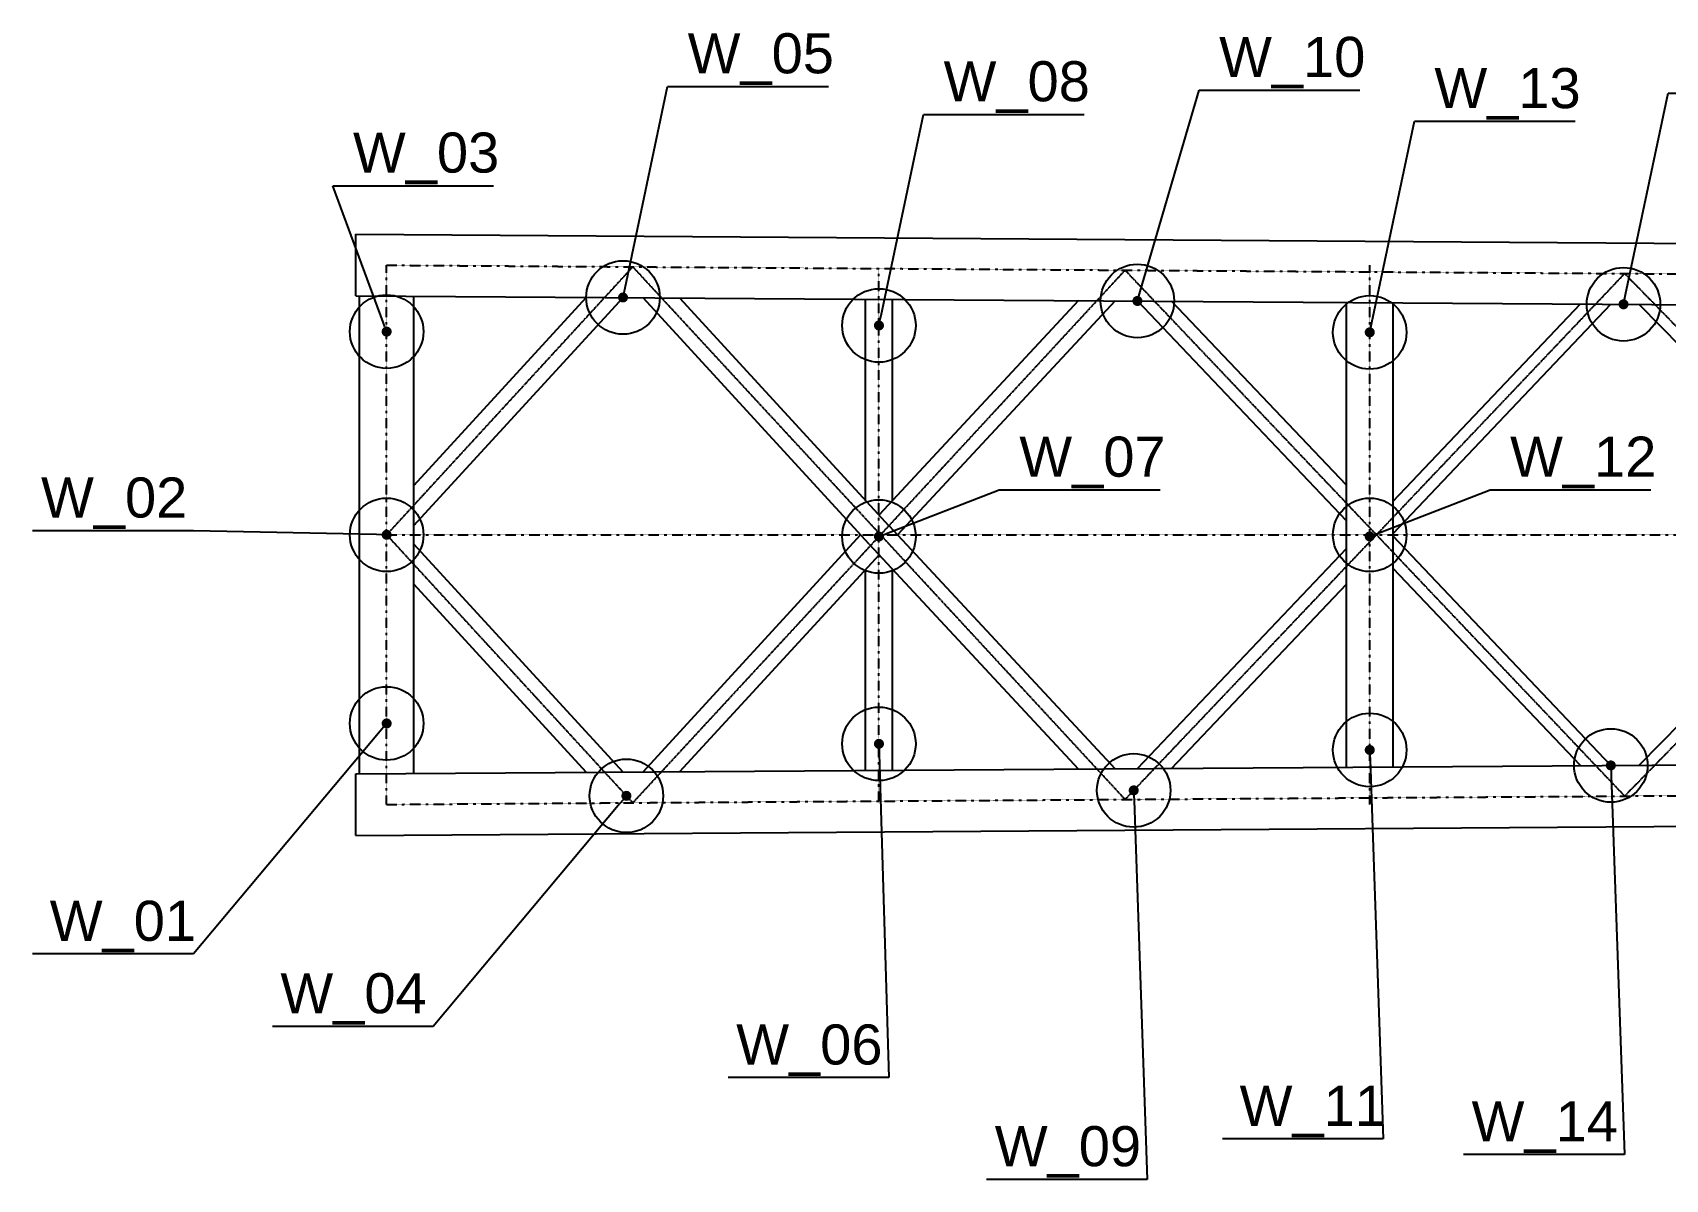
# Model space of a CAD drawing. Header units: metres. Extents: x 11 to 152679, y -40 to 137873.
# Drawn here: x 21014 to 34301, y 11938 to 21273 of the extents above; entities that cross this region are included whole.
import ezdxf
from ezdxf import colors
from ezdxf.entities.mleader import LeaderData, LeaderLine
from ezdxf.math import Vec2, Vec3

# ---------------------------------------------------------------- set-up
doc = ezdxf.new("R2010")
doc.units = ezdxf.units.M
doc.linetypes.add('ASSI', pattern=[0.8, 0.4, -0.2, 0, -0.2])
for name, color, linetype in [('Assi', 6, 'ASSI'), ('CA3', 6, 'Continuous'), ('Scritte 0.2mm', 4, 'Continuous')]:
    doc.layers.add(name, color=color, linetype=linetype)
doc.styles.add('Interprogetti Swis', font='swissl.ttf')

# ---------------------------------------------------------------- blocks, each defined once
blk = doc.blocks.new('_Dot')
at = {"color": 0, "linetype": 'ByBlock', "lineweight": -2}
blk.add_line((-0.5, 0), (-1, 0), dxfattribs=at)
at = {"color": 0, "linetype": 'ByBlock', "const_width": 0.5}
blk.add_lwpolyline([(-0.25, 0, 1), (0.25, 0, 1)], format="xyb", close=True, dxfattribs=at)

msp = doc.modelspace()

# ---------------------------------------------------------------- linework, layer by layer
for centre in [(25818.3323, 19116.5518), (30004.2147, 19088.1741), (33960.2656, 19061.358), (23895.0561, 18838.4892), (27901.0561, 18888.7674), (31895.0561, 18832.8265), (23895.0561, 17184.5908), (27901.0561, 17171.0134), (31895.0561, 17184.5908), (23895.0561, 15649.1862), (27901.0561, 15483.0203), (31895.0561, 15433.0192), (33856.9762, 15307.1234), (25846.1217, 15059.7287), (29974.2961, 15104.2857)]:
    msp.add_circle(centre, 299.1796)
at = {"layer": 'Assi'}
for p, q in [((23895.0561, 14989.5908), (23895.0561, 19379.5908)), ((23895.0561, 19379.5908), (64907.0561, 19101.5908)), ((23895.0561, 17184.5908), (25898.0561, 19366.0134)), ((25898.0561, 19366.0134), (29904.0561, 15030.3228)), ((29904.0561, 19338.8587), (25898.0561, 15003.1681)), ((27901.0561, 15016.7455), (27901.0561, 19352.4361)), ((33969.5561, 15057.8808), (29904.0561, 19338.8587)), ((29904.0561, 15030.3228), (33969.5561, 19311.3007)), ((31895.0561, 14989.5908), (31895.0561, 19379.5908)), ((33969.5561, 19311.3007), (38094.5561, 15085.8421)), ((38094.5561, 19283.3394), (33969.5561, 15057.8808)), ((23895.0561, 17184.5908), (64907.0561, 17184.5908)), ((25898.0561, 15003.1681), (23895.0561, 17184.5908)), ((23895.0561, 14989.5908), (64907.0561, 15267.5908))]:
    msp.add_line(p, q, dxfattribs=at)
at = {"layer": 'CA3'}
for p, q in [((23645.0561, 19131.2796), (23645.0561, 19631.2911)), ((23645.0561, 19631.2911), (65249.2018, 19349.2773)), ((23645.0561, 19131.2796), (65249.2018, 18849.2658)), ((23675.0561, 15238.1052), (23675.0561, 19131.0763)), ((24115.0561, 15241.2911), (24115.0561, 19127.8904)), ((24115.0561, 17586.8282), (25521.5052, 19118.5633)), ((24115.0561, 17261.5484), (25818.3323, 19116.5518)), ((25978.7782, 19115.4646), (27820.0313, 17110.1933)), ((26279.3224, 19113.4279), (27982.0809, 17258.9882)), ((27791.0561, 17467.0294), (27791.0561, 19103.1158)), ((29523.8016, 19091.4415), (27901.562, 17346.6798)), ((28011.0561, 17464.4436), (28011.0561, 19101.7605)), ((29822.3222, 19089.4185), (28051.2569, 17184.5908)), ((31705.0561, 17297.1854), (30004.2147, 19088.1741)), ((31705.0561, 17587.6204), (30281.818, 19086.2923)), ((31705.0561, 15292.3333), (31705.0561, 19076.8483)), ((32085.0561, 15295.3158), (32085.0561, 19073.8657)), ((32085.0561, 17457.615), (33610.3292, 19063.73)), ((32085.0561, 17196.2235), (33856.9762, 19062.0581)), ((34088.6307, 19060.4878), (37727.1501, 15333.3574)), ((27751.7191, 17184.5908), (25978.7782, 15253.717)), ((27981.6149, 17259.4925), (29822.3222, 15279.763)), ((33856.9762, 15307.1234), (32085.0561, 17172.958)), ((35919.9291, 17184.5908), (34088.6307, 15308.6937)), ((25818.3323, 15252.6297), (24115.0561, 17107.6332)), ((27901.562, 17022.5018), (26279.3224, 15255.7536)), ((27820.4973, 17109.689), (29523.8016, 15277.74)), ((30004.2147, 15281.0075), (31705.0561, 17071.9961)), ((27791.0561, 15266.0658), (27791.0561, 16902.1521)), ((28011.0561, 15267.4211), (28011.0561, 16904.7379)), ((33610.3292, 15305.4515), (32085.0561, 16911.5665)), ((25521.5052, 15250.6182), (24115.0561, 16782.3533)), ((30281.818, 15282.8892), (31705.0561, 16781.5611)), ((23645.0561, 15237.9019), (65249.2018, 15519.9157)), ((23645.0561, 14737.8904), (23645.0561, 15237.9019)), ((23645.0561, 14737.8904), (65249.2018, 15019.9043))]:
    msp.add_line(p, q, dxfattribs=at)

# ---------------------------------------------------------------- leaders
at = {"layer": 'Scritte 0.2mm', "ltscale": 0.02}
ml = msp.add_multileader_mtext('Standard', dxfattribs=at)
ml.set_content('\\A1;W_05', color=256, style='Interprogetti Swis')
ml.set_leader_properties(color=7)
ml.set_arrow_properties(name='DOT')
ml.build(insert=Vec2(0, 0))
ml.multileader.update_dxf_attribs({"has_dogleg": 0, "text_left_attachment_type": 6, "text_right_attachment_type": 6, "dogleg_length": 0.36, "arrow_head_size": 81.5508})
ctx = ml.context
ctx.base_point, ctx.char_height, ctx.arrow_head_size, ctx.landing_gap_size, ctx.plane_origin = Vec3(26181.3775, 20834.495), 326.20325, 81.5508, 163.1016, Vec3(36455.0799, 25812.8119)
ctx.left_attachment, ctx.right_attachment = 6, 6
notes = []
notes.append((ctx, [(0, (1, 1, 0), (25594.2116, 20834.495), (1, 0), 587.1659, [(0, [(25818.3323, 19116.5518)], 0, [])])]))
ctx.mtext.insert, ctx.mtext.flow_direction = Vec3(26344.4791, 21267.661), 5
ml = msp.add_multileader_mtext('Standard', dxfattribs=at)
ml.set_content('\\A1;W_10', color=256, style='Interprogetti Swis')
ml.set_leader_properties(color=7)
ml.set_arrow_properties(name='DOT')
ml.build(insert=Vec2(0, 0))
ml.multileader.update_dxf_attribs({"has_dogleg": 0, "text_left_attachment_type": 6, "text_right_attachment_type": 6, "dogleg_length": 0.36, "arrow_head_size": 81.5508})
ctx = ml.context
ctx.base_point, ctx.char_height, ctx.arrow_head_size, ctx.landing_gap_size, ctx.plane_origin = Vec3(30506.065, 20805.1801), 326.20325, 81.5508, 163.1016, Vec3(40779.7674, 25783.497)
ctx.left_attachment, ctx.right_attachment = 6, 6
notes.append((ctx, [(0, (1, 1, 0), (29918.8991, 20805.1801), (1, 0), 587.1659, [(0, [(30004.2147, 19088.1741)], 0, [])])]))
ctx.mtext.insert, ctx.mtext.flow_direction = Vec3(30669.1666, 21238.3461), 5
ml = msp.add_multileader_mtext('Standard', dxfattribs=at)
ml.set_content('\\A1;W_15', color=256, style='Interprogetti Swis')
ml.set_leader_properties(color=7)
ml.set_arrow_properties(name='DOT')
ml.build(insert=Vec2(0, 0))
ml.multileader.update_dxf_attribs({"has_dogleg": 0, "text_left_attachment_type": 6, "text_right_attachment_type": 6, "dogleg_length": 0.36, "arrow_head_size": 81.5508})
ctx = ml.context
ctx.base_point, ctx.char_height, ctx.arrow_head_size, ctx.landing_gap_size, ctx.plane_origin = Vec3(34323.3142, 20779.3049), 326.20325, 81.5508, 163.1016, Vec3(44597.0166, 25757.6218)
ctx.left_attachment, ctx.right_attachment = 6, 6
notes.append((ctx, [(0, (1, 1, 0), (33736.1483, 20779.3049), (1, 0), 587.1659, [(0, [(33960.269, 19061.3617)], 0, [])])]))
ctx.mtext.insert, ctx.mtext.flow_direction = Vec3(34486.4158, 21212.4709), 5
ml = msp.add_multileader_mtext('Standard', dxfattribs=at)
ml.set_content('\\A1;W_08', color=256, style='Interprogetti Swis')
ml.set_leader_properties(color=7)
ml.set_arrow_properties(name='DOT')
ml.build(insert=Vec2(0, 0))
ml.multileader.update_dxf_attribs({"has_dogleg": 0, "text_left_attachment_type": 6, "text_right_attachment_type": 6, "dogleg_length": 0.36, "arrow_head_size": 81.5508})
ctx = ml.context
ctx.base_point, ctx.char_height, ctx.arrow_head_size, ctx.landing_gap_size, ctx.plane_origin = Vec3(28264.1047, 20606.7143), 326.20325, 81.5508, 163.1016, Vec3(38537.8071, 25585.0312)
ctx.left_attachment, ctx.right_attachment = 6, 6
notes.append((ctx, [(0, (1, 1, 0), (27676.9388, 20606.7143), (1, 0), 587.1659, [(0, [(27901.0595, 18888.7711)], 0, [])])]))
ctx.mtext.insert, ctx.mtext.flow_direction = Vec3(28427.2063, 21039.8803), 5
ml = msp.add_multileader_mtext('Standard', dxfattribs=at)
ml.set_content('\\A1;W_13', color=256, style='Interprogetti Swis')
ml.set_leader_properties(color=7)
ml.set_arrow_properties(name='DOT')
ml.build(insert=Vec2(0, 0))
ml.multileader.update_dxf_attribs({"has_dogleg": 0, "text_left_attachment_type": 6, "text_right_attachment_type": 6, "dogleg_length": 0.36, "arrow_head_size": 81.5508})
ctx = ml.context
ctx.base_point, ctx.char_height, ctx.arrow_head_size, ctx.landing_gap_size, ctx.plane_origin = Vec3(32258.1047, 20550.7734), 326.20325, 81.5508, 163.1016, Vec3(42531.8071, 25529.0903)
ctx.left_attachment, ctx.right_attachment = 6, 6
notes.append((ctx, [(0, (1, 1, 0), (31670.9388, 20550.7734), (1, 0), 587.1659, [(0, [(31895.0595, 18832.8302)], 0, [])])]))
ctx.mtext.insert, ctx.mtext.flow_direction = Vec3(32421.2063, 20983.9394), 5
ml = msp.add_multileader_mtext('Standard', dxfattribs=at)
ml.set_content('\\A1;W_03', color=256, style='Interprogetti Swis')
ml.set_leader_properties(color=7)
ml.set_arrow_properties(name='DOT')
ml.build(insert=Vec2(0, 0))
ml.multileader.update_dxf_attribs({"has_dogleg": 0, "text_left_attachment_type": 6, "text_right_attachment_type": 6, "dogleg_length": 0.36, "arrow_head_size": 81.5508})
ctx = ml.context
ctx.base_point, ctx.char_height, ctx.arrow_head_size, ctx.landing_gap_size, ctx.plane_origin = Vec3(23457.5883, 20026.1839), 326.20325, 81.5508, 163.1016, Vec3(34531.8037, 25534.7493)
ctx.left_attachment, ctx.right_attachment = 6, 6
notes.append((ctx, [(0, (1, 1, 0), (22870.4225, 20026.1839), (1, 0), 587.1659, [(0, [(23895.0561, 18838.4892)], 0, [])])]))
ctx.mtext.insert, ctx.mtext.flow_direction = Vec3(23620.6899, 20459.3499), 5
ml = msp.add_multileader_mtext('Standard', dxfattribs=at)
ml.set_content('\\A1;W_07', color=256, style='Interprogetti Swis')
ml.set_leader_properties(color=7)
ml.set_arrow_properties(name='DOT')
ml.build(insert=Vec2(0, 0))
ml.multileader.update_dxf_attribs({"has_dogleg": 0, "text_left_attachment_type": 6, "text_right_attachment_type": 6, "dogleg_length": 0.36, "arrow_head_size": 81.5508})
ctx = ml.context
ctx.base_point, ctx.char_height, ctx.arrow_head_size, ctx.landing_gap_size, ctx.plane_origin = Vec3(28880.3858, 17550.895), 326.20325, 81.5508, 163.1016, Vec3(38537.8071, 23867.2772)
ctx.left_attachment, ctx.right_attachment = 6, 6
notes.append((ctx, [(0, (1, 1, 0), (28880.2058, 17550.895), (1, 0), 0.18, [(0, [(27901.0595, 17171.0171)], 0, [])])]))
ctx.mtext.insert, ctx.mtext.flow_direction = Vec3(29043.4874, 17984.061), 5
ml = msp.add_multileader_mtext('Standard', dxfattribs=at)
ml.set_content('\\A1;W_12', color=256, style='Interprogetti Swis')
ml.set_leader_properties(color=7)
ml.set_arrow_properties(name='DOT')
ml.build(insert=Vec2(0, 0))
ml.multileader.update_dxf_attribs({"has_dogleg": 0, "text_left_attachment_type": 6, "text_right_attachment_type": 6, "dogleg_length": 0.36, "arrow_head_size": 81.5508})
ctx = ml.context
ctx.base_point, ctx.char_height, ctx.arrow_head_size, ctx.landing_gap_size, ctx.plane_origin = Vec3(32873.8799, 17550.895), 326.20325, 81.5508, 163.1016, Vec3(42531.3013, 23867.2772)
ctx.left_attachment, ctx.right_attachment = 6, 6
notes.append((ctx, [(0, (1, 1, 0), (32873.6999, 17550.895), (1, 0), 0.18, [(0, [(31894.5537, 17171.0171)], 0, [])])]))
ctx.mtext.insert, ctx.mtext.flow_direction = Vec3(33036.9816, 17984.061), 5
ml = msp.add_multileader_mtext('Standard', dxfattribs=at)
ml.set_content('\\A1;W_02', color=256, style='Interprogetti Swis')
ml.set_leader_properties(color=7)
ml.set_arrow_properties(name='DOT')
ml.build(insert=Vec2(0, 0))
ml.multileader.update_dxf_attribs({"has_dogleg": 0, "text_left_attachment_type": 6, "text_right_attachment_type": 6, "dogleg_length": 0.36, "arrow_head_size": 81.5508})
ctx = ml.context
ctx.base_point, ctx.char_height, ctx.arrow_head_size, ctx.landing_gap_size, ctx.plane_origin = Vec3(20919.2044, 17218.2807), 326.20325, 81.5508, 163.1016, Vec3(34531.8071, 23880.8546)
ctx.left_attachment, ctx.right_attachment = 6, 6
notes.append((ctx, [(1, (1, 1, 0), (22322.302, 17218.2807), (-1, 0), 0.18, [(0, [(23895.0595, 17184.5945)], 0, [])])]))
ctx.mtext.insert, ctx.mtext.flow_direction = Vec3(21082.306, 17651.4467), 5
ml = msp.add_multileader_mtext('Standard', dxfattribs=at)
ml.set_content('\\A1;W_01', color=256, style='Interprogetti Swis')
ml.set_leader_properties(color=7)
ml.set_arrow_properties(name='DOT')
ml.build(insert=Vec2(0, 0))
ml.multileader.update_dxf_attribs({"has_dogleg": 0, "text_left_attachment_type": 6, "text_right_attachment_type": 6, "dogleg_length": 0.36, "arrow_head_size": 81.5508})
ctx = ml.context
ctx.base_point, ctx.char_height, ctx.arrow_head_size, ctx.landing_gap_size, ctx.plane_origin = Vec3(20990.2915, 13772.3225), 326.20325, 81.5508, 163.1016, Vec3(34531.8071, 22345.45)
ctx.left_attachment, ctx.right_attachment = 6, 6
notes.append((ctx, [(1, (1, 1, 0), (22322.302, 13772.3225), (-1, 0), 0.18, [(0, [(23895.0595, 15649.19)], 0, [])])]))
ctx.mtext.insert, ctx.mtext.flow_direction = Vec3(21153.3931, 14205.4885), 5
ml = msp.add_multileader_mtext('Standard', dxfattribs=at)
ml.set_content('\\A1;W_06', color=256, style='Interprogetti Swis')
ml.set_leader_properties(color=7)
ml.set_arrow_properties(name='DOT')
ml.build(insert=Vec2(0, 0))
ml.multileader.update_dxf_attribs({"has_dogleg": 0, "text_left_attachment_type": 6, "text_right_attachment_type": 6, "dogleg_length": 0.36, "arrow_head_size": 81.5508})
ctx = ml.context
ctx.base_point, ctx.char_height, ctx.arrow_head_size, ctx.landing_gap_size, ctx.plane_origin = Vec3(26576.4374, 12765.4789), 326.20325, 81.5508, 163.1016, Vec3(38537.8071, 22179.2841)
ctx.left_attachment, ctx.right_attachment = 6, 6
notes.append((ctx, [(1, (1, 1, 0), (27982.8568, 12765.4789), (-1, 0), 0.18, [(0, [(27901.0595, 15483.0241)], 0, [])])]))
ctx.mtext.insert, ctx.mtext.flow_direction = Vec3(26739.539, 13198.6449), 5
ml = msp.add_multileader_mtext('Standard', dxfattribs=at)
ml.set_content('\\A1;W_11', color=256, style='Interprogetti Swis')
ml.set_leader_properties(color=7)
ml.set_arrow_properties(name='DOT')
ml.build(insert=Vec2(0, 0))
ml.multileader.update_dxf_attribs({"has_dogleg": 0, "text_left_attachment_type": 6, "text_right_attachment_type": 6, "dogleg_length": 0.36, "arrow_head_size": 81.5508})
ctx = ml.context
ctx.base_point, ctx.char_height, ctx.arrow_head_size, ctx.landing_gap_size, ctx.plane_origin = Vec3(30673.4356, 12266.3595), 326.20325, 81.5508, 163.1016, Vec3(42531.8071, 22129.283)
ctx.left_attachment, ctx.right_attachment = 6, 6
notes.append((ctx, [(1, (1, 1, 0), (32005.4461, 12266.3595), (-1, 0), 0.18, [(0, [(31895.0595, 15433.0229)], 0, [])])]))
ctx.mtext.insert, ctx.mtext.flow_direction = Vec3(30836.5372, 12699.5255), 5
ml = msp.add_multileader_mtext('Standard', dxfattribs=at)
ml.set_content('\\A1;W_14', color=256, style='Interprogetti Swis')
ml.set_leader_properties(color=7)
ml.set_arrow_properties(name='DOT')
ml.build(insert=Vec2(0, 0))
ml.multileader.update_dxf_attribs({"has_dogleg": 0, "text_left_attachment_type": 6, "text_right_attachment_type": 6, "dogleg_length": 0.36, "arrow_head_size": 81.5508})
ctx = ml.context
ctx.base_point, ctx.char_height, ctx.arrow_head_size, ctx.landing_gap_size, ctx.plane_origin = Vec3(32560.9467, 12140.4637), 326.20325, 81.5508, 163.1016, Vec3(44493.7272, 22003.3872)
ctx.left_attachment, ctx.right_attachment = 6, 6
notes.append((ctx, [(1, (1, 1, 0), (33967.3662, 12140.4637), (-1, 0), 0.18, [(0, [(33856.9796, 15307.1271)], 0, [])])]))
ctx.mtext.insert, ctx.mtext.flow_direction = Vec3(32724.0484, 12573.6297), 5
ml = msp.add_multileader_mtext('Standard', dxfattribs=at)
ml.set_content('\\A1;W_04', color=256, style='Interprogetti Swis')
ml.set_leader_properties(color=7)
ml.set_arrow_properties(name='DOT')
ml.build(insert=Vec2(0, 0))
ml.multileader.update_dxf_attribs({"has_dogleg": 0, "text_left_attachment_type": 6, "text_right_attachment_type": 6, "dogleg_length": 0.36, "arrow_head_size": 81.5508})
ctx = ml.context
ctx.base_point, ctx.char_height, ctx.arrow_head_size, ctx.landing_gap_size, ctx.plane_origin = Vec3(22866.9482, 13182.8649), 326.20325, 81.5508, 163.1016, Vec3(36482.8727, 21755.9925)
ctx.left_attachment, ctx.right_attachment = 6, 6
notes.append((ctx, [(1, (1, 1, 0), (24273.3676, 13182.8649), (-1, 0), 0.18, [(0, [(25846.1251, 15059.7324)], 0, [])])]))
ctx.mtext.insert, ctx.mtext.flow_direction = Vec3(23030.0498, 13616.031), 5
ml = msp.add_multileader_mtext('Standard', dxfattribs=at)
ml.set_content('\\A1;W_09', color=256, style='Interprogetti Swis')
ml.set_leader_properties(color=7)
ml.set_arrow_properties(name='DOT')
ml.build(insert=Vec2(0, 0))
ml.multileader.update_dxf_attribs({"has_dogleg": 0, "text_left_attachment_type": 6, "text_right_attachment_type": 6, "dogleg_length": 0.36, "arrow_head_size": 81.5508})
ctx = ml.context
ctx.base_point, ctx.char_height, ctx.arrow_head_size, ctx.landing_gap_size, ctx.plane_origin = Vec3(28680.9242, 11937.6259), 326.20325, 81.5508, 163.1016, Vec3(40611.0472, 21800.5495)
ctx.left_attachment, ctx.right_attachment = 6, 6
notes.append((ctx, [(1, (1, 1, 0), (30084.6861, 11937.6259), (-1, 0), 0.18, [(0, [(29974.2995, 15104.2894)], 0, [])])]))
ctx.mtext.insert, ctx.mtext.flow_direction = Vec3(28844.0258, 12370.7919), 5
for ctx, leaders in notes:
    for number, flags, end, landing, length, lines in leaders:
        leader = LeaderData()
        leader.index, (leader.has_last_leader_line, leader.has_dogleg_vector, leader.attachment_direction) = number, flags
        leader.last_leader_point, leader.dogleg_vector, leader.dogleg_length = Vec3(end), Vec3(landing), length
        for number, points, colour, breaks in lines:
            line = LeaderLine()
            line.index, line.vertices, line.color, line.breaks = number, Vec3.list(points), colors.encode_raw_color(colour), breaks
            leader.lines.append(line)
        ctx.leaders.append(leader)

doc.saveas('drawing.dxf')
